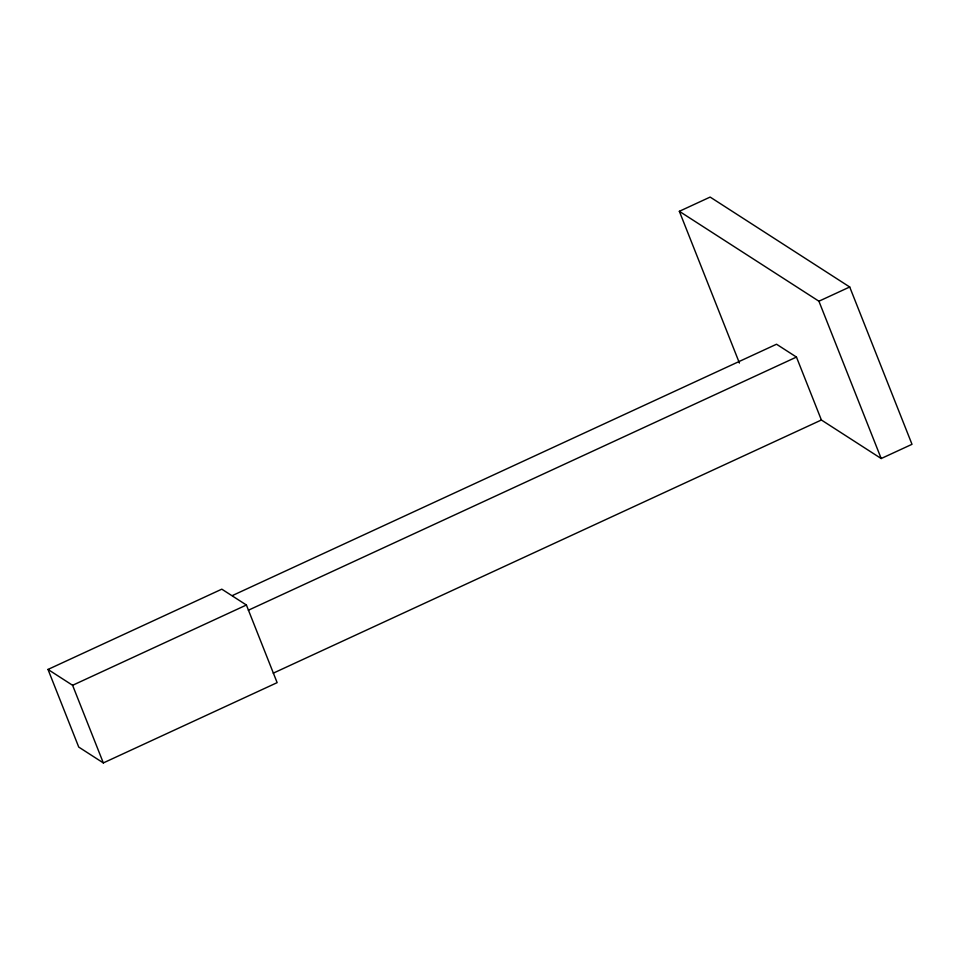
<?xml version="1.0" encoding="UTF-8"?>
<svg xmlns="http://www.w3.org/2000/svg" width="960" height="960" viewBox="0 0 960 960"><rect width="100%" height="100%" fill="white"/><g stroke="black" fill="none" stroke-linecap="round" stroke-linejoin="round"><path stroke-width="1.44" d="M739.428 363.06L679.344 211.308L710.148 197.076L849.708 286.992L912 444.312L881.196 458.532L821.388 420L796.464 357.072L776.532 344.232L232.488 595.512M679.344 211.308L818.916 301.212L849.708 286.992M48 669.444L221.808 589.164L246.408 605.016L277.14 682.644L103.332 762.924L78.732 747.072L48 669.444L72.6 685.296L103.332 762.924M72.6 685.296L246.408 605.016M248.352 610.236L796.464 357.072M273.264 673.164L821.388 420M818.916 301.212L881.196 458.532"/></g></svg>
